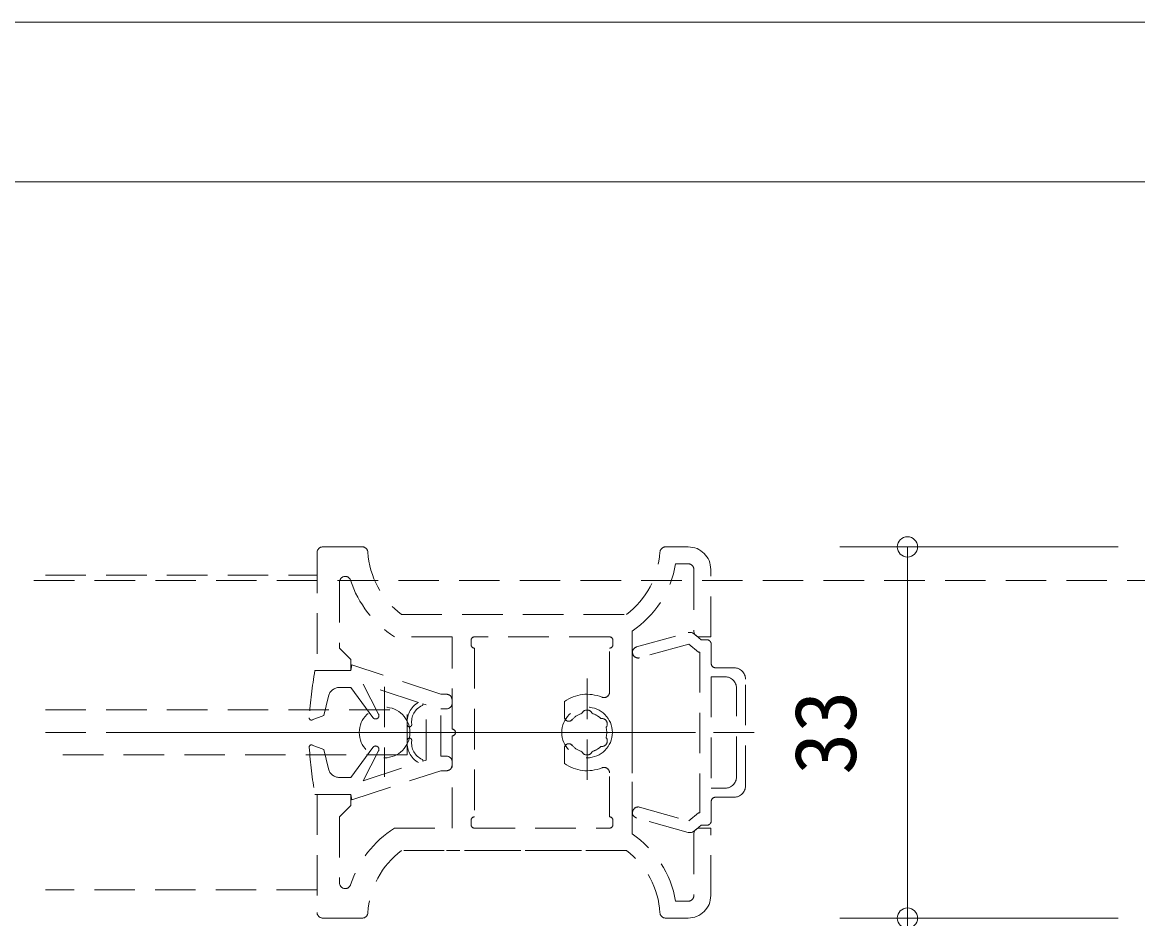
# Model space of a CAD drawing. Units: millimetres, scale not verified. Extents: x -596 to 604, y -411 to 420.
# Drawn here: x -403.3 to -304.1, y -110.4 to -30.8 of the extents above; entities that cross this region are included whole.
import ezdxf
from ezdxf.enums import TextEntityAlignment as Align

# ---------------------------------------------------------------- set-up
doc = ezdxf.new("R2010")
doc.units = ezdxf.units.MM
doc.header["$LTSCALE"] = 3
doc.header["$PDMODE"] = 32
doc.header["$PDSIZE"] = 1.8
doc.linetypes.add('DASHED1', pattern=[1.8, 1.2, -0.6])
for name, color, linetype, lineweight in [('1-0_H-SYM', 7, 'Continuous', 20), ('1-1_0', 7, 'Continuous', 20), ('2-0_18', 7, 'Continuous', 18)]:
    doc.layers.add(name, color=color, linetype=linetype, lineweight=lineweight)
doc.styles.add('ＭＳ ゴシック', font='')
doc.styles.get('ＭＳ ゴシック').set_extended_font_data('MS Gothic')

msp = doc.modelspace()

# ---------------------------------------------------------------- linework, layer by layer
at = {"layer": '1-0_H-SYM'}
msp.add_line((118.5, -30.75), (-580.5, -30.75), dxfattribs=at)
msp.add_line((118.5, -30.75), (-580.5, -30.75), dxfattribs=at)
at = {"layer": '1-1_0'}
msp.add_line((118.5, -30.75), (-580.5, -30.75), dxfattribs=at)
msp.add_line((118.5, -30.75), (-580.5, -30.75), dxfattribs=at)
at = {"layer": '2-0_18', "color": 4}
for q in [(-486.689, -44.937), (27.746, -44.937)]:
    msp.add_line((-380.139, -44.937), q, dxfattribs=at)
at = {"layer": '2-0_18', "linetype": 'DASHED1'}
for p, q in [((-377.088, -77.884), (-377.088, -88.384)), ((-373.072, -77.384), (-376.592, -77.384)), ((-344.088, -77.384), (-346.103, -77.384)), ((-345.213, -78.884), (-344.088, -78.884)), ((-401.234, -79.884), (-377.088, -79.884)), ((-343.588, -79.384), (-343.588, -84.884)), ((-342.088, -85.384), (-342.088, -79.384)), ((-375.088, -80.506), (-375.088, -86.384)), ((-369.588, -83.384), (-349.588, -83.384)), ((-349.088, -93.584), (-349.088, -84.867)), ((-348.683, -86.282), (-344.109, -85.006)), ((-343.565, -85.122), (-342.948, -85.634)), ((-363.388, -86.084), (-363.388, -85.684)), ((-351.088, -85.384), (-363.088, -85.384)), ((-350.788, -86.084), (-350.788, -85.684)), ((-349.088, -101.884), (-349.088, -85.853)), ((-349.088, -101.884), (-349.088, -85.884)), ((-343.088, -85.384), (-342.088, -85.384)), ((-342.948, -85.634), (-342.446, -85.634)), ((-342.048, -86.074), (-342.048, -86.234)), ((-342.048, -87.734), (-342.048, -86.234)), ((-374.088, -87.384), (-375.088, -86.384)), ((-363.088, -86.384), (-363.088, -101.384)), ((-351.088, -90.284), (-351.088, -86.384)), ((-343.048, -86.734), (-343.048, -101.034)), ((-374.088, -88.384), (-374.088, -87.384)), ((-373.988, -87.884), (-374.088, -88.384)), ((-366.088, -90.484), (-373.988, -87.884)), ((-341.648, -88.134), (-339.997, -88.134)), ((-377.288, -88.384), (-374.088, -88.384)), ((-353.088, -89.099), (-353.088, -98.517)), ((-342.048, -88.934), (-342.048, -98.834)), ((-340.797, -88.934), (-342.048, -88.934)), ((-338.997, -98.634), (-338.997, -89.134)), ((-374.088, -89.884), (-375.099, -89.884)), ((-372.13, -92.561), (-374.088, -89.884)), ((-372.988, -89.582), (-371.621, -92.247)), ((-368.057, -91.204), (-372.988, -89.582)), ((-371.088, -89.821), (-371.088, -97.821)), ((-339.797, -97.834), (-339.797, -89.934)), ((-376.072, -90.651), (-376.488, -92.384)), ((-365.588, -90.484), (-366.088, -90.484)), ((-355.088, -92.512), (-355.088, -91.134)), ((-401.234, -91.884), (-369.088, -91.884)), ((-369.088, -95.884), (-369.088, -91.884)), ((-367.688, -91.326), (-367.688, -91.404)), ((-367.388, -91.425), (-367.688, -91.326)), ((-366.088, -91.784), (-365.588, -91.784)), ((-366.088, -95.984), (-366.088, -91.793)), ((-376.488, -92.384), (-377.517, -92.771)), ((-401.234, -93.884), (-336.622, -93.884)), ((-392.433, -93.884), (-343.433, -93.884)), ((-365.088, -102.384), (-365.088, -94.184)), ((-346.707, -93.884), (-351.556, -93.884)), ((-349.088, -102.901), (-349.088, -94.184)), ((-369.088, -95.884), (-401.234, -95.884)), ((-374.088, -97.884), (-372.13, -95.207)), ((-365.588, -95.984), (-366.088, -95.984)), ((-355.088, -95.256), (-355.088, -96.633)), ((-375.099, -97.884), (-374.088, -97.884)), ((-366.088, -97.284), (-365.588, -97.284)), ((-351.088, -101.384), (-351.088, -97.484)), ((-340.797, -98.834), (-342.048, -98.834)), ((-377.088, -99.384), (-377.088, -109.884)), ((-342.048, -100.034), (-342.048, -100.734)), ((-341.648, -99.634), (-339.992, -99.634)), ((-348.414, -100.523), (-344.043, -101.742)), ((-344.043, -101.742), (-343.189, -101.034)), ((-343.189, -101.034), (-343.048, -101.034)), ((-342.048, -100.734), (-342.048, -101.731)), ((-375.088, -101.384), (-375.088, -107.261)), ((-363.388, -102.084), (-363.388, -101.684)), ((-350.788, -102.084), (-350.788, -101.684)), ((-344.109, -102.762), (-348.683, -101.486)), ((-370.211, -102.384), (-365.088, -102.384)), ((-363.088, -102.384), (-351.088, -102.384)), ((-343.588, -102.884), (-343.588, -108.384)), ((-342.948, -102.134), (-343.565, -102.646)), ((-342.088, -102.384), (-343.088, -102.384)), ((-342.446, -102.134), (-342.948, -102.134)), ((-342.088, -108.402), (-342.088, -102.384)), ((-349.588, -104.384), (-369.588, -104.384)), ((-353.588, -104.384), (-365.588, -104.384)), ((-377.088, -107.884), (-401.234, -107.884)), ((-344.088, -108.884), (-345.213, -108.884)), ((-376.588, -110.384), (-373.072, -110.384)), ((-346.103, -110.384), (-344.088, -110.384))]:
    msp.add_line(p, q, dxfattribs=at)
at = {"layer": '2-0_18', "color": 4, "lineweight": 9}
for p, q in [((-330.603, -77.384), (-305.856, -77.384)), ((-324.603, -77.384), (-324.603, -110.384)), ((-330.603, -110.384), (-305.856, -110.384)), ((-324.603, -110.384), (-324.603, -113.384))]:
    msp.add_line(p, q, dxfattribs=at)
at = {"layer": '2-0_18', "linetype": 'DASHED1', "lineweight": 20}
msp.add_line((-467.063, -80.384), (-115.089, -80.384), dxfattribs=at)
at = {"layer": '2-0_18', "linetype": 'DASHED1'}
for points in [[(-365.088, -93.584), (-365.088, -85.384), (-370.211, -85.384)], [(-343.048, -86.734), (-343.189, -86.734), (-344.043, -86.025), (-348.414, -87.245)], [(-367.688, -96.363), (-367.688, -96.442), (-367.388, -96.343), (-367.388, -91.425)], [(-377.517, -94.997), (-376.488, -95.384), (-376.072, -97.117)], [(-371.621, -95.521), (-372.988, -98.186), (-368.057, -96.564)], [(-374.088, -99.384), (-373.988, -99.884), (-366.088, -97.284)], [(-375.088, -101.384), (-374.088, -100.384), (-374.088, -99.384), (-377.288, -99.384)]]:
    msp.add_lwpolyline(points, dxfattribs=at)
for centre in [(-371.088, -93.884), (-353.088, -93.884)]:
    msp.add_circle(centre, 2.25, dxfattribs=at)
for centre, radius, start, end in [((-376.588, -77.884), 0.5, 90, 180), ((-373.072, -77.884), 0.5, 3.58333, 90), ((-365.088, -77.384), 7.5, 183.58333, 233.13012), ((-354.088, -77.384), 7.5, 306.86991, 356.41669), ((-346.103, -77.884), 0.5, 90, 176.41669), ((-344.088, -79.384), 2, 0, 90), ((-354.088, -77.384), 9, 303.749, 350.40595), ((-344.088, -79.384), 0.5, 0, 90), ((-374.588, -80.506), 0.5, 18.19489, 180), ((-365.088, -77.384), 9.5, 198.19489, 237.36312), ((-343.948, -85.584), 0.6, 50.32076, 105.58926), ((-343.088, -84.884), 0.5, 180, 270), ((-363.088, -85.684), 0.3, 90, 180), ((-363.088, -86.084), 0.3, 180, 270), ((-351.088, -85.684), 0.3, 0, 90), ((-351.088, -86.084), 0.3, 270, 0), ((-342.446, -86.036), 0.4, 354.52222, 96.25308), ((-348.548, -86.764), 0.5, 105.58926, 285.58927), ((-341.648, -87.734), 0.4, 180, 270), ((-339.997, -89.134), 1, 0, 90), ((-327.934, -96.396), 50, 170.77898, 175.60973), ((-340.797, -89.934), 1, 0, 90), ((-375.099, -90.884), 1, 90, 166.50427), ((-367.088, -92.954), 2, 118.99506, 187.34957), ((-365.588, -90.984), 0.5, 0, 90), ((-353.088, -93.884), 3.4, 67.38015, 126.03189), ((-351.588, -90.284), 0.5, 247.38015, 0), ((-367.088, -92.954), 1.6, 114.31575, 187.34957), ((-367.788, -91.404), 0.1, 294.31576, 0), ((-365.588, -91.284), 0.5, 270, 0), ((-353.088, -93.884), 1.75, 105.35889, 139.8159), ((-353.088, -92.384), 0.5, 22.02433, 157.97569), ((-353.088, -93.884), 1.75, 45.35889, 74.64113), ((-377.588, -92.584), 0.2, 175.60973, 290.6097), ((-371.888, -92.384), 0.3, 216.17925, 27.15099), ((-368.873, -93.184), 0.2, 187.34957, 7.34957), ((-354.712, -92.512), 0.376, 180, 319.81591), ((-351.789, -93.134), 0.5, 322.02433, 97.97569), ((-365.088, -93.884), 0.3, 270, 90), ((-353.088, -93.884), 1.75, 345.35889, 14.64113), ((-377.588, -95.184), 0.2, 69.39032, 184.39029), ((-371.888, -95.384), 0.3, 332.84903, 143.82077), ((-367.088, -94.814), 2, 172.65045, 241.00496), ((-368.873, -94.584), 0.2, 352.65046, 172.65045), ((-367.088, -94.814), 1.6, 172.65045, 245.68427), ((-354.712, -95.256), 0.376, 40.18412, 180), ((-353.088, -93.884), 1.75, 220.18412, 254.64113), ((-353.088, -93.884), 1.75, 285.35889, 314.64113), ((-351.789, -94.634), 0.5, 262.02433, 37.9757), ((-327.934, -91.372), 50, 184.39029, 189.22104), ((-365.588, -96.484), 0.5, 0, 90), ((-353.088, -95.384), 0.5, 202.02433, 337.9757), ((-375.099, -96.884), 1, 193.49575, 270), ((-367.788, -96.363), 0.1, 0, 65.68427), ((-365.588, -96.784), 0.5, 270, 0), ((-353.088, -93.884), 3.4, 233.96813, 292.61988), ((-351.588, -97.484), 0.5, 0, 112.61987), ((-340.797, -97.834), 1, 270, 0), ((-339.997, -98.634), 1, 270, 0), ((-341.648, -100.034), 0.4, 90, 180), ((-348.548, -101.004), 0.5, 74.41076, 254.41076), ((-363.088, -101.684), 0.3, 90, 180), ((-363.088, -102.084), 0.3, 180, 270), ((-351.088, -101.684), 0.3, 0, 90), ((-351.088, -102.084), 0.3, 270, 0), ((-342.446, -101.734), 0.4, 265.961, 0.53254), ((-365.088, -110.384), 9.5, 122.6369, 161.80513), ((-354.088, -110.384), 9, 9.59408, 56.25103), ((-343.948, -102.184), 0.6, 254.41076, 309.67927), ((-343.088, -102.884), 0.5, 90, 180), ((-365.088, -110.384), 7.5, 126.8699, 176.41669), ((-354.088, -110.384), 7.5, 3.58333, 53.13012), ((-374.588, -107.261), 0.5, 180, 341.80513), ((-344.088, -108.384), 2, 270, 0), ((-344.088, -108.384), 0.5, 270, 0), ((-376.588, -109.884), 0.5, 180, 270), ((-373.072, -109.884), 0.5, 270, 356.41669), ((-346.103, -109.884), 0.5, 183.58333, 270)]:
    msp.add_arc(centre, radius, start, end, dxfattribs=at)
at = {"layer": '2-0_18', "color": 4}
for p in [(-324.603, -77.384), (-324.603, -110.384)]:
    msp.add_point(p, dxfattribs=at)

# ---------------------------------------------------------------- texts
at = {"layer": '2-0_18', "style": 'ＭＳ ゴシック'}
msp.add_text('33', height=5.499, rotation=90, dxfattribs=at).set_placement((-327.52, -97.634), align=Align.BOTTOM_LEFT)

doc.saveas('drawing.dxf')
